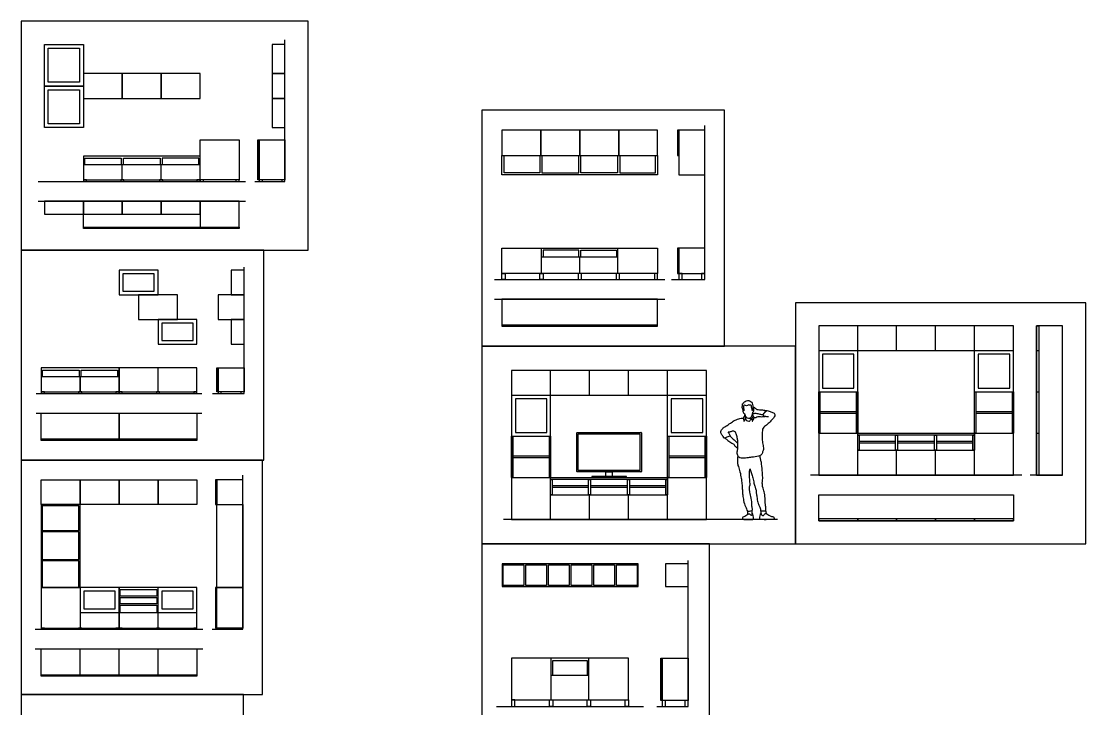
# Model space of a CAD drawing. Header units: millimetres. Extents: x 0 to 24.6, y -0.3 to 17.3.
# Drawn here: x 0.01 to 16.4, y 6.69 to 17.28 of the extents above; entities that cross this region are included whole.
import ezdxf

# ---------------------------------------------------------------- set-up
doc = ezdxf.new("R2010")
doc.units = ezdxf.units.MM
for name, color, linetype, true_color in [('AG-DETAILS', 7, 'Continuous', 0x66ffff), ('AG-DIAGRAM', 7, 'Continuous', 0xfecc66), ('AG-FURNITURE', 7, 'Continuous', 0x66ccff), ('AG-PEOPLE', 7, 'Continuous', 0xfc6666), ('X-VPRT', 6, 'Continuous', 0xff00ff)]:
    doc.layers.add(name, color=color, linetype=linetype, true_color=true_color)

msp = doc.modelspace()

# ---------------------------------------------------------------- linework, layer by layer
at = {"layer": 'AG-DETAILS'}
for points in [[(3.872, 16.923), (3.872, 16.472), (4.072, 16.472), (4.072, 16.923)], [(3.872, 16.091), (3.872, 15.64), (4.072, 15.64), (4.072, 16.091)], [(12.347, 11.628), (12.832, 11.628), (12.832, 12.149), (12.347, 12.149)], [(14.747, 11.628), (15.232, 11.628), (15.232, 12.149), (14.747, 12.149)], [(7.62, 10.942), (8.105, 10.942), (8.105, 11.463), (7.62, 11.463)], [(10.02, 10.942), (10.505, 10.942), (10.505, 11.463), (10.02, 11.463)], [(9.538, 10.359), (8.586, 10.359), (8.586, 10.923), (9.538, 10.923)], [(9.014, 10.268), (9.014, 10.338), (9.111, 10.338), (9.111, 10.268)], [(8.795, 10.25), (9.33, 10.25), (9.33, 10.268), (8.795, 10.268)], [(3.422, 9.833), (3.422, 8.557), (3.021, 8.557), (3.021, 9.833)]]:
    msp.add_lwpolyline(points, close=True, dxfattribs=at)
for centre, start, end in [((8.573, 10.937), 90, 180), ((9.552, 10.937), 0, 90), ((8.573, 10.345), 180, 270), ((9.552, 10.345), 270, 0)]:
    msp.add_arc(centre, 0.00688, start, end, dxfattribs=at)
for points in [[(8.566, 10.345), (8.566, 10.641), (8.566, 10.937)], [(8.573, 10.944), (9.062, 10.944), (9.552, 10.944)], [(9.559, 10.937), (9.559, 10.641), (9.559, 10.345)], [(9.552, 10.338), (9.062, 10.338), (8.573, 10.338)]]:
    msp.add_open_spline(points, degree=2, dxfattribs=at)
at = {"layer": 'AG-DIAGRAM'}
for p, q in [((15.415, 10.287), (12.164, 10.287)), ((16.045, 10.287), (15.544, 10.287)), ((11.653, 9.601), (7.437, 9.601))]:
    msp.add_line(p, q, dxfattribs=at)
for points in [[(3.606, 14.811), (4.072, 14.811), (4.072, 16.992)], [(10.024, 13.303), (10.534, 13.303), (10.534, 15.672)], [(0.269, 14.811), (3.466, 14.811)], [(0.269, 14.506), (3.466, 14.506)], [(2.955, 11.547), (3.441, 11.547), (3.441, 13.49)], [(7.298, 13.303), (9.922, 13.303)], [(7.298, 12.999), (9.922, 12.999)], [(0.239, 11.547), (2.794, 11.547)], [(0.239, 11.243), (2.794, 11.243)], [(2.951, 7.915), (3.422, 7.915), (3.422, 10.284)], [(9.798, 6.725), (10.28, 6.725), (10.28, 8.972)], [(0.227, 7.915), (2.806, 7.915)], [(0.227, 7.61), (2.806, 7.61)], [(7.329, 6.725), (9.593, 6.725)]]:
    msp.add_lwpolyline(points, dxfattribs=at)
at = {"layer": 'AG-FURNITURE'}
for p, q in [((1.567, 14.834), (1.567, 15.065)), ((2.167, 14.834), (2.167, 15.065)), ((12.89, 10.287), (12.89, 12.587)), ((13.49, 12.206), (13.49, 12.587)), ((14.09, 12.206), (14.09, 12.587)), ((14.69, 10.287), (14.69, 12.587)), ((15.645, 12.206), (15.677, 12.206)), ((8.162, 9.601), (8.162, 11.901)), ((8.762, 11.52), (8.762, 11.901)), ((9.362, 11.52), (9.362, 11.901)), ((9.962, 9.601), (9.962, 11.901)), ((15.645, 11.571), (15.677, 11.571)), ((15.645, 10.936), (15.677, 10.936)), ((13.49, 10.287), (13.49, 10.669)), ((14.09, 10.287), (14.09, 10.669)), ((8.762, 9.601), (8.762, 9.983)), ((9.362, 9.601), (9.362, 9.983)), ((2.117, 7.928), (2.117, 8.557)), ((0.916, 8.169), (2.717, 8.169)), ((8.169, 6.826), (8.169, 7.465)), ((8.752, 6.826), (8.752, 7.465)), ((8.169, 7.204), (8.752, 7.204))]:
    msp.add_line(p, q, dxfattribs=at)
for points in [[(0.967, 16.281), (0.367, 16.281), (0.367, 16.923), (0.967, 16.923)], [(0.91, 16.338), (0.424, 16.338), (0.424, 16.866), (0.91, 16.866)], [(0.967, 16.091), (1.567, 16.091), (1.567, 16.472), (0.967, 16.472)], [(1.567, 16.091), (2.167, 16.091), (2.167, 16.472), (1.567, 16.472)], [(2.167, 16.091), (2.767, 16.091), (2.767, 16.472), (2.167, 16.472)], [(3.872, 16.091), (4.072, 16.091), (4.072, 16.472), (3.872, 16.472)], [(0.967, 15.64), (0.367, 15.64), (0.367, 16.281), (0.967, 16.281)], [(0.91, 15.697), (0.424, 15.697), (0.424, 16.224), (0.91, 16.224)], [(7.41, 15.602), (7.41, 15.212), (8.01, 15.212), (8.01, 15.602)], [(8.01, 15.602), (8.01, 15.212), (8.61, 15.212), (8.61, 15.602)], [(8.61, 15.602), (8.61, 15.212), (9.21, 15.212), (9.21, 15.602)], [(9.21, 15.602), (9.21, 15.212), (9.81, 15.212), (9.81, 15.602)], [(10.134, 15.602), (10.115, 15.602), (10.115, 15.212), (10.134, 15.212)], [(10.534, 15.602), (10.134, 15.602), (10.134, 14.913), (10.534, 14.913)], [(2.767, 14.834), (2.767, 15.453), (3.368, 15.453), (3.368, 14.834)], [(3.672, 14.834), (3.653, 14.834), (3.653, 15.453), (3.672, 15.453)], [(3.672, 14.834), (3.672, 15.453), (4.072, 15.453), (4.072, 14.834)], [(2.767, 15.202), (0.967, 15.202), (0.967, 14.834), (2.745, 14.834), (2.767, 14.834)], [(1.018, 14.834), (0.967, 14.834), (0.967, 14.811), (1.018, 14.811)], [(1.593, 14.834), (1.542, 14.834), (1.542, 14.811), (1.593, 14.811)], [(2.193, 14.834), (2.142, 14.834), (2.142, 14.811), (2.193, 14.811)], [(2.767, 14.834), (2.717, 14.834), (2.717, 14.811), (2.767, 14.811)], [(2.818, 14.834), (2.767, 14.834), (2.767, 14.811), (2.818, 14.811)], [(3.368, 14.834), (3.317, 14.834), (3.317, 14.811), (3.368, 14.811)], [(3.723, 14.834), (3.672, 14.834), (3.672, 14.811), (3.723, 14.811)], [(4.072, 14.834), (4.022, 14.834), (4.022, 14.811), (4.072, 14.811)], [(0.367, 14.506), (0.367, 14.306), (0.967, 14.306), (0.967, 14.506)], [(0.967, 14.087), (0.967, 14.506), (2.767, 14.506), (2.767, 14.087)], [(0.967, 14.506), (0.967, 14.306), (1.567, 14.306), (1.567, 14.506)], [(1.567, 14.506), (1.567, 14.306), (2.167, 14.306), (2.167, 14.506)], [(2.167, 14.506), (2.167, 14.306), (2.767, 14.306), (2.767, 14.506)], [(2.767, 14.106), (3.368, 14.106), (3.368, 14.506), (2.767, 14.506)], [(1.567, 14.106), (1.567, 14.087), (0.967, 14.087), (0.967, 14.106)], [(2.167, 14.106), (2.167, 14.087), (1.567, 14.087), (1.567, 14.106)], [(2.767, 14.106), (2.767, 14.087), (2.167, 14.087), (2.167, 14.106)], [(3.368, 14.106), (3.368, 14.087), (2.767, 14.087), (2.767, 14.106)], [(8.61, 13.392), (7.432, 13.392), (7.41, 13.392), (7.41, 13.783), (8.61, 13.783), (9.81, 13.783), (9.81, 13.392), (9.788, 13.392)], [(10.134, 13.783), (10.115, 13.783), (10.115, 13.392), (10.134, 13.392)], [(10.534, 13.783), (10.134, 13.783), (10.134, 13.392), (10.534, 13.392)], [(1.517, 13.065), (2.117, 13.065), (2.117, 13.446), (1.517, 13.446)], [(3.241, 13.065), (3.441, 13.065), (3.441, 13.446), (3.241, 13.446)], [(1.574, 13.122), (2.059, 13.122), (2.059, 13.389), (1.574, 13.389)], [(7.41, 13.392), (7.461, 13.392), (7.461, 13.303), (7.41, 13.303)], [(7.997, 13.392), (8.048, 13.392), (8.048, 13.303), (7.997, 13.303)], [(8.636, 13.392), (8.585, 13.392), (8.585, 13.303), (8.636, 13.303)], [(9.223, 13.392), (9.172, 13.392), (9.172, 13.303), (9.223, 13.303)], [(9.81, 13.392), (9.76, 13.392), (9.76, 13.303), (9.81, 13.303)], [(10.185, 13.392), (10.134, 13.392), (10.134, 13.303), (10.185, 13.303)], [(10.534, 13.392), (10.483, 13.392), (10.483, 13.303), (10.534, 13.303)], [(1.817, 12.684), (2.417, 12.684), (2.417, 13.065), (1.817, 13.065)], [(3.041, 12.684), (3.441, 12.684), (3.441, 13.065), (3.041, 13.065)], [(7.41, 12.999), (7.41, 12.58), (9.81, 12.58), (9.81, 12.999)], [(2.117, 12.303), (2.717, 12.303), (2.717, 12.684), (2.117, 12.684)], [(2.174, 12.36), (2.66, 12.36), (2.66, 12.627), (2.174, 12.627)], [(3.241, 12.303), (3.441, 12.303), (3.441, 12.684), (3.241, 12.684)], [(7.41, 12.599), (7.41, 12.58), (8.01, 12.58), (8.01, 12.599)], [(8.01, 12.599), (8.01, 12.58), (8.61, 12.58), (8.61, 12.599)], [(8.61, 12.599), (8.61, 12.58), (9.21, 12.58), (9.21, 12.599)], [(9.21, 12.599), (9.21, 12.58), (9.81, 12.58), (9.81, 12.599)], [(12.29, 10.287), (15.29, 10.287), (15.29, 12.587), (12.29, 12.587)], [(15.645, 12.587), (15.677, 12.587), (15.677, 10.287), (15.645, 10.287)], [(15.645, 10.287), (16.045, 10.287), (16.045, 12.587), (15.645, 12.587)], [(1.517, 11.938), (0.316, 11.938), (0.316, 11.57), (1.517, 11.57)], [(0.316, 11.57), (0.916, 11.57), (0.916, 11.801), (0.316, 11.801)], [(0.916, 11.57), (1.517, 11.57), (1.517, 11.801), (0.916, 11.801)], [(2.694, 11.938), (1.517, 11.938), (1.517, 11.906), (1.517, 11.601), (1.517, 11.57), (2.694, 11.57), (2.717, 11.57), (2.717, 11.938)], [(3.041, 11.57), (3.021, 11.57), (3.021, 11.938), (3.041, 11.938)], [(3.041, 11.57), (3.041, 11.938), (3.441, 11.938), (3.441, 11.57)], [(7.562, 9.601), (10.562, 9.601), (10.562, 11.901), (7.562, 11.901)], [(0.367, 11.57), (0.316, 11.57), (0.316, 11.547), (0.367, 11.547)], [(0.942, 11.57), (0.891, 11.57), (0.891, 11.547), (0.942, 11.547)], [(1.517, 11.57), (1.466, 11.57), (1.466, 11.547), (1.517, 11.547)], [(1.567, 11.57), (1.517, 11.57), (1.517, 11.547), (1.567, 11.547)], [(2.142, 11.57), (2.091, 11.57), (2.091, 11.547), (2.142, 11.547)], [(2.717, 11.57), (2.666, 11.57), (2.666, 11.547), (2.717, 11.547)], [(3.091, 11.57), (3.041, 11.57), (3.041, 11.547), (3.091, 11.547)], [(3.441, 11.57), (3.39, 11.57), (3.39, 11.547), (3.441, 11.547)], [(12.29, 11.571), (12.309, 11.571), (12.309, 10.936), (12.29, 10.936)], [(12.871, 11.571), (12.89, 11.571), (12.89, 10.936), (12.871, 10.936)], [(14.69, 11.571), (14.709, 11.571), (14.709, 10.936), (14.69, 10.936)], [(15.271, 11.571), (15.29, 11.571), (15.29, 10.936), (15.271, 10.936)], [(0.316, 10.843), (0.316, 11.243), (1.517, 11.243), (1.517, 10.843)], [(1.517, 10.843), (1.517, 11.243), (2.717, 11.243), (2.717, 10.843)], [(12.871, 11.244), (12.871, 11.263), (12.309, 11.263), (12.309, 11.244)], [(15.271, 11.244), (15.271, 11.263), (14.709, 11.263), (14.709, 11.244)], [(0.916, 10.843), (0.916, 10.823), (0.316, 10.823), (0.316, 10.843)], [(1.517, 10.843), (1.517, 10.823), (0.916, 10.823), (0.916, 10.843)], [(2.117, 10.843), (2.117, 10.823), (1.517, 10.823), (1.517, 10.843)], [(2.717, 10.843), (2.717, 10.823), (2.117, 10.823), (2.117, 10.843)], [(7.562, 10.885), (7.581, 10.885), (7.581, 10.25), (7.562, 10.25)], [(8.143, 10.885), (8.162, 10.885), (8.162, 10.25), (8.143, 10.25)], [(9.962, 10.885), (9.981, 10.885), (9.981, 10.25), (9.962, 10.25)], [(10.543, 10.885), (10.562, 10.885), (10.562, 10.25), (10.543, 10.25)], [(12.89, 10.936), (14.69, 10.936), (14.69, 10.904), (12.89, 10.904)], [(12.89, 10.904), (12.915, 10.904), (12.915, 10.669), (12.89, 10.669)], [(13.505, 10.904), (13.505, 10.669), (13.474, 10.669), (13.474, 10.904)], [(14.105, 10.904), (14.105, 10.669), (14.074, 10.669), (14.074, 10.904)], [(14.664, 10.904), (14.69, 10.904), (14.69, 10.669), (14.664, 10.669)], [(13.474, 10.787), (13.474, 10.806), (12.915, 10.806), (12.915, 10.787)], [(14.074, 10.787), (14.074, 10.806), (13.505, 10.806), (13.505, 10.787)], [(14.664, 10.787), (14.664, 10.806), (14.105, 10.806), (14.105, 10.787)], [(8.143, 10.558), (8.143, 10.577), (7.581, 10.577), (7.581, 10.558)], [(10.543, 10.558), (10.543, 10.577), (9.981, 10.577), (9.981, 10.558)], [(0.316, 10.214), (0.916, 10.214), (0.916, 9.833), (0.316, 9.833)], [(0.916, 10.214), (1.517, 10.214), (1.517, 9.833), (0.916, 9.833)], [(1.517, 10.214), (2.117, 10.214), (2.117, 9.833), (1.517, 9.833)], [(2.117, 10.214), (2.717, 10.214), (2.717, 9.833), (2.117, 9.833)], [(3.021, 10.214), (3.002, 10.214), (3.002, 9.833), (3.021, 9.833)], [(3.021, 10.214), (3.021, 9.833), (3.422, 9.833), (3.422, 10.214)], [(8.162, 10.25), (9.962, 10.25), (9.962, 10.218), (8.162, 10.218)], [(8.162, 10.218), (8.188, 10.218), (8.188, 9.983), (8.162, 9.983)], [(8.778, 10.218), (8.778, 9.983), (8.747, 9.983), (8.747, 10.218)], [(9.378, 10.218), (9.378, 9.983), (9.347, 9.983), (9.347, 10.218)], [(9.937, 10.218), (9.962, 10.218), (9.962, 9.983), (9.937, 9.983)], [(8.747, 10.101), (8.747, 10.12), (8.188, 10.12), (8.188, 10.101)], [(9.347, 10.101), (9.347, 10.12), (8.778, 10.12), (8.778, 10.101)], [(9.937, 10.101), (9.937, 10.12), (9.378, 10.12), (9.378, 10.101)], [(12.29, 9.982), (15.29, 9.982), (15.29, 9.582), (12.29, 9.582)], [(0.316, 8.557), (0.916, 8.557), (0.916, 9.833), (0.316, 9.833)], [(0.335, 9.433), (0.897, 9.433), (0.897, 9.814), (0.335, 9.814)], [(12.29, 9.582), (12.89, 9.582), (12.89, 9.614), (12.29, 9.614)], [(12.89, 9.582), (13.49, 9.582), (13.49, 9.614), (12.89, 9.614)], [(13.49, 9.582), (14.09, 9.582), (14.09, 9.614), (13.49, 9.614)], [(14.09, 9.582), (14.69, 9.582), (14.69, 9.614), (14.09, 9.614)], [(14.69, 9.582), (15.29, 9.582), (15.29, 9.614), (14.69, 9.614)], [(0.335, 9.414), (0.335, 8.985), (0.897, 8.985), (0.897, 9.414)], [(9.163, 8.573), (9.512, 8.573), (9.512, 8.922), (9.163, 8.922), (8.813, 8.922), (8.464, 8.922), (8.115, 8.922), (7.766, 8.922), (7.416, 8.922), (7.416, 8.573), (7.766, 8.573), (8.115, 8.573), (8.464, 8.573), (8.813, 8.573)], [(7.75, 8.906), (7.75, 8.589), (7.432, 8.589), (7.432, 8.906)], [(8.099, 8.906), (8.099, 8.589), (7.781, 8.589), (7.781, 8.906)], [(8.448, 8.906), (8.448, 8.589), (8.131, 8.589), (8.131, 8.906)], [(8.797, 8.906), (8.797, 8.589), (8.48, 8.589), (8.48, 8.906)], [(9.147, 8.906), (9.147, 8.589), (8.829, 8.589), (8.829, 8.906)], [(9.496, 8.906), (9.496, 8.589), (9.178, 8.589), (9.178, 8.906)], [(10.28, 8.922), (9.931, 8.922), (9.931, 8.573), (10.28, 8.573)], [(1.517, 8.557), (0.316, 8.557), (0.316, 7.928), (1.494, 7.928), (1.517, 7.928)], [(2.717, 8.557), (1.517, 8.557), (1.517, 7.928), (2.694, 7.928), (2.717, 7.928)], [(1.536, 8.423), (1.536, 8.525), (2.098, 8.525), (2.098, 8.423)], [(3.021, 8.557), (3.002, 8.557), (3.002, 8.169), (3.021, 8.169)], [(3.021, 7.928), (3.021, 8.557), (3.422, 8.557), (3.422, 7.928)], [(0.974, 8.226), (1.459, 8.226), (1.459, 8.499), (0.974, 8.499)], [(2.098, 8.404), (2.098, 8.303), (1.536, 8.303), (1.536, 8.404)], [(2.174, 8.226), (2.66, 8.226), (2.66, 8.499), (2.174, 8.499)], [(3.021, 8.169), (3.002, 8.169), (3.002, 7.928), (3.021, 7.928)], [(0.367, 7.928), (0.316, 7.928), (0.316, 7.915), (0.367, 7.915)], [(0.942, 7.928), (0.891, 7.928), (0.891, 7.915), (0.942, 7.915)], [(1.517, 7.928), (1.466, 7.928), (1.466, 7.915), (1.517, 7.915)], [(1.567, 7.928), (1.517, 7.928), (1.517, 7.915), (1.567, 7.915)], [(2.142, 7.928), (2.091, 7.928), (2.091, 7.915), (2.142, 7.915)], [(2.717, 7.928), (2.666, 7.928), (2.666, 7.915), (2.717, 7.915)], [(3.072, 7.928), (3.021, 7.928), (3.021, 7.915), (3.072, 7.915)], [(3.422, 7.928), (3.371, 7.928), (3.371, 7.915), (3.422, 7.915)], [(0.316, 7.191), (0.316, 7.21), (0.316, 7.61), (2.717, 7.61), (2.717, 7.191)], [(9.361, 7.465), (7.561, 7.465), (7.561, 6.826), (9.361, 6.826)], [(9.88, 6.814), (9.861, 6.814), (9.861, 7.465), (9.88, 7.465)], [(9.88, 6.814), (9.88, 7.465), (10.28, 7.465), (10.28, 6.814)], [(0.916, 7.21), (0.916, 7.191), (0.316, 7.191), (0.316, 7.21)], [(1.517, 7.21), (1.517, 7.191), (0.916, 7.191), (0.916, 7.21)], [(2.117, 7.21), (2.117, 7.191), (1.517, 7.191), (1.517, 7.21)], [(2.717, 7.21), (2.717, 7.191), (2.117, 7.191), (2.117, 7.21)], [(7.612, 6.826), (7.561, 6.826), (7.561, 6.725), (7.612, 6.725)], [(8.144, 6.826), (8.195, 6.826), (8.195, 6.725), (8.144, 6.725)], [(8.727, 6.826), (8.778, 6.826), (8.778, 6.725), (8.727, 6.725)], [(9.31, 6.826), (9.361, 6.826), (9.361, 6.725), (9.31, 6.725)], [(9.931, 6.814), (9.88, 6.814), (9.88, 6.725), (9.931, 6.725)], [(10.28, 6.814), (10.229, 6.814), (10.229, 6.725), (10.28, 6.725)]]:
    msp.add_lwpolyline(points, close=True, dxfattribs=at)
for points in [[(0.989, 15.065), (0.989, 15.17), (1.551, 15.17), (1.551, 15.065)], [(1.583, 15.065), (1.583, 15.17), (2.152, 15.17), (2.152, 15.065)], [(2.745, 15.065), (2.745, 15.17), (2.183, 15.17), (2.183, 15.065)], [(9.81, 15.212), (9.81, 14.913), (7.41, 14.913), (7.41, 15.212)], [(7.994, 15.212), (7.994, 14.945), (7.445, 14.945), (7.445, 15.212)], [(8.026, 15.212), (8.026, 14.945), (8.594, 14.945), (8.594, 15.212)], [(9.194, 15.212), (9.194, 14.945), (8.626, 14.945), (8.626, 15.212)], [(9.226, 15.212), (9.226, 14.945), (9.775, 14.945), (9.775, 15.212)], [(1.567, 15.065), (0.967, 15.065)], [(2.167, 15.065), (1.567, 15.065)], [(2.767, 15.065), (2.167, 15.065)], [(8.023, 13.392), (8.023, 13.783)], [(9.198, 13.392), (9.198, 13.783)], [(9.198, 13.646), (8.023, 13.646)], [(8.594, 13.646), (8.594, 13.751), (8.045, 13.751), (8.045, 13.646)], [(8.61, 13.392), (8.61, 13.646)], [(8.626, 13.646), (8.626, 13.751), (9.175, 13.751), (9.175, 13.646)], [(9.198, 13.646), (8.824, 13.646)], [(12.29, 12.206), (15.29, 12.206)], [(0.339, 11.801), (0.339, 11.906), (0.901, 11.906), (0.901, 11.801)], [(0.932, 11.801), (0.932, 11.906), (1.494, 11.906), (1.494, 11.801)], [(2.117, 11.57), (2.117, 11.938)], [(7.562, 11.52), (10.562, 11.52)], [(12.29, 11.571), (12.89, 11.571)], [(14.69, 11.571), (15.29, 11.571)], [(7.562, 10.885), (8.162, 10.885)], [(9.962, 10.885), (10.562, 10.885)], [(12.29, 10.936), (15.29, 10.936)], [(12.89, 10.669), (14.69, 10.669)], [(7.562, 10.25), (10.562, 10.25)], [(8.162, 9.983), (9.962, 9.983)], [(0.897, 8.557), (0.897, 8.966), (0.335, 8.966), (0.335, 8.557)], [(0.916, 8.557), (0.916, 7.928)], [(1.536, 8.169), (1.536, 8.283), (2.098, 8.283), (2.098, 8.169)], [(0.916, 7.21), (0.916, 7.61)], [(1.517, 7.21), (1.517, 7.61)], [(2.117, 7.21), (2.117, 7.61)], [(8.195, 7.204), (8.195, 7.433), (8.727, 7.433), (8.727, 7.204)]]:
    msp.add_lwpolyline(points, dxfattribs=at)
at = {"layer": 'AG-PEOPLE'}
for points, knots in [([(11.125, 11.293), (11.124, 11.297), (11.122, 11.306), (11.109, 11.327), (11.117, 11.354), (11.111, 11.377), (11.124, 11.394), (11.141, 11.402), (11.146, 11.418), (11.172, 11.431), (11.215, 11.44), (11.252, 11.418), (11.27, 11.4), (11.276, 11.351), (11.278, 11.331), (11.279, 11.321)], [0, 0, 0, 0, 0.205699, 0.483343, 0.781052, 1.051824, 1.305191, 1.547629, 1.764935, 2.067362, 2.446038, 2.807085, 3.092221, 3.486917, 3.808133, 3.808133, 3.808133, 3.808133]), ([(11.145, 11.237), (11.134, 11.24), (11.126, 11.257), (11.121, 11.283), (11.123, 11.293), (11.131, 11.293), (11.133, 11.278), (11.142, 11.281), (11.132, 11.305), (11.132, 11.336), (11.135, 11.358), (11.145, 11.373), (11.161, 11.351), (11.195, 11.359), (11.211, 11.371), (11.232, 11.362), (11.253, 11.371), (11.252, 11.351), (11.254, 11.328), (11.264, 11.314), (11.266, 11.291), (11.267, 11.281), (11.273, 11.287), (11.27, 11.308), (11.278, 11.321), (11.287, 11.324), (11.294, 11.305), (11.292, 11.277), (11.286, 11.262), (11.272, 11.261), (11.274, 11.245), (11.271, 11.224), (11.254, 11.171), (11.208, 11.16), (11.169, 11.173), (11.155, 11.201), (11.149, 11.228), (11.145, 11.237)], [0, 0, 0, 0, 0.274544, 0.58995, 0.754858, 0.89024, 1.101589, 1.2149, 1.494888, 1.834835, 2.118796, 2.316859, 2.577985, 2.916578, 3.17244, 3.446572, 3.691827, 3.917804, 4.206117, 4.447043, 4.738345, 4.890947, 5.013824, 5.285281, 5.516808, 5.665965, 5.906378, 6.230546, 6.457684, 6.646732, 6.855081, 7.136664, 7.560761, 7.946715, 8.309842, 8.638777, 8.971944, 8.971944, 8.971944, 8.971944]), ([(11.278, 11.334), (11.285, 11.333), (11.3, 11.33), (11.318, 11.314), (11.337, 11.296), (11.382, 11.296), (11.44, 11.289), (11.474, 11.283), (11.491, 11.279)], [0, 0, 0, 0, 0.267011, 0.545746, 0.829494, 1.205594, 1.648672, 2.060959, 2.060959, 2.060959, 2.060959]), ([(11.517, 11.183), (11.512, 11.183), (11.502, 11.182), (11.473, 11.189), (11.449, 11.194), (11.433, 11.213), (11.433, 11.22), (11.473, 11.267), (11.495, 11.285), (11.53, 11.273), (11.576, 11.252), (11.609, 11.245), (11.617, 11.198), (11.593, 11.165), (11.541, 11.103), (11.486, 11.059), (11.423, 11.017), (11.418, 10.926), (11.416, 10.849), (11.428, 10.763), (11.444, 10.694), (11.427, 10.645), (11.409, 10.597), (11.364, 10.575), (11.253, 10.562), (11.189, 10.552), (11.096, 10.542), (11.072, 10.558), (11.055, 10.569), (11.045, 10.578), (11.029, 10.636), (11.045, 10.686), (11.042, 10.735), (11.044, 10.772), (11.045, 10.821), (11.036, 10.845), (11.035, 10.877), (11.014, 10.935), (11.005, 10.957), (10.982, 10.967), (10.958, 10.962), (10.935, 10.958), (10.92, 10.946), (10.894, 10.95), (10.899, 10.939), (10.91, 10.921), (10.919, 10.905), (10.933, 10.887), (10.923, 10.887), (10.876, 10.875), (10.843, 10.856), (10.829, 10.858), (10.823, 10.883), (10.792, 10.916), (10.779, 10.937), (10.781, 10.98), (10.806, 10.992), (10.812, 11.011), (10.824, 11.017), (10.83, 11.029), (10.899, 11.057), (10.91, 11.079), (10.934, 11.086), (10.959, 11.111), (11.022, 11.143), (11.06, 11.156), (11.107, 11.165), (11.131, 11.166)], [-10.464665, -10.464665, -10.464665, -10.464665, -10.243349, -9.934992, -9.641972, -9.373936, -9.237946, -8.794375, -8.487335, -8.159778, -7.74463, -7.429135, -7.073577, -6.708232, -6.197288, -5.708083, -5.231314, -4.704182, -4.192951, -3.659102, -3.18238, -2.772241, -2.380797, -1.987661, -1.389712, -0.898428, -0.364898, 0, 0, 0.249234, 0.677155, 1.100449, 1.495085, 1.851043, 2.246475, 2.527917, 2.852713, 3.302544, 3.580098, 3.844584, 4.13115, 4.404914, 4.663278, 4.919633, 5.064661, 5.329503, 5.599023, 5.838522, 5.963144, 6.366835, 6.727959, 6.912645, 7.189076, 7.572332, 7.863561, 8.215596, 8.504657, 8.748929, 8.941528, 9.145393, 9.630524, 9.914405, 10.179385, 10.52259, 10.997502, 11.372779, 11.851749, 11.851749, 11.851749, 11.851749]), ([(11.169, 11.139), (11.166, 11.156), (11.164, 11.166), (11.162, 11.176), (11.152, 11.189), (11.153, 11.205), (11.135, 11.185), (11.128, 11.167), (11.137, 11.135), (11.136, 11.117), (11.14, 11.117), (11.145, 11.125), (11.152, 11.138), (11.161, 11.161), (11.169, 11.139), (11.177, 11.126), (11.213, 11.119), (11.231, 11.12), (11.24, 11.143), (11.252, 11.149), (11.269, 11.158), (11.266, 11.131), (11.264, 11.109), (11.278, 11.133), (11.3, 11.172), (11.288, 11.187), (11.28, 11.201), (11.275, 11.207)], [-1.986482, -1.986482, -1.986482, -1.986482, -1.765424, -1.584068, -1.347989, -1.173419, -0.92964, -0.662101, -0.332606, -0.108103, 0, 0, 0.296505, 0.553647, 0.8072, 1.038897, 1.377678, 1.611752, 1.876153, 2.094119, 2.292573, 2.563506, 2.780911, 3.025885, 3.410317, 3.641238, 3.922614, 3.922614, 3.922614, 3.922614]), ([(11.152, 11.198), (11.152, 11.2), (11.153, 11.205), (11.153, 11.211), (11.153, 11.214)], [0, 0, 0, 0, 0.1541386, 0.3250522, 0.3250522, 0.3250522, 0.3250522]), ([(11.272, 11.231), (11.272, 11.225), (11.273, 11.211), (11.275, 11.207), (11.278, 11.181), (11.265, 11.165), (11.252, 11.159), (11.245, 11.148), (11.243, 11.142)], [0, 0, 0, 0, 0.256507, 0.382733, 0.663783, 0.921899, 1.135435, 1.379615, 1.379615, 1.379615, 1.379615]), ([(11.272, 11.231), (11.279, 11.235), (11.294, 11.24), (11.325, 11.241), (11.383, 11.228), (11.416, 11.221), (11.433, 11.216)], [0, 0, 0, 0, 0.27372, 0.588996, 1.025201, 1.444004, 1.444004, 1.444004, 1.444004]), ([(11.471, 11.189), (11.464, 11.187), (11.449, 11.183), (11.393, 11.181), (11.352, 11.19), (11.323, 11.167), (11.304, 11.17), (11.295, 11.172)], [0, 0, 0, 0, 0.276237, 0.700642, 1.072869, 1.399536, 1.695807, 1.695807, 1.695807, 1.695807]), ([(10.845, 10.859), (10.856, 10.85), (10.878, 10.833), (10.934, 10.786), (10.985, 10.768), (10.989, 10.743), (11.017, 10.723), (11.031, 10.703), (11.04, 10.704), (11.043, 10.705)], [0, 0, 0, 0, 0.366883, 0.862535, 1.268925, 1.53604, 1.870906, 2.143044, 2.329822, 2.329822, 2.329822, 2.329822]), ([(10.927, 10.887), (10.934, 10.878), (10.948, 10.861), (11.002, 10.819), (11.024, 10.792), (11.038, 10.785), (11.044, 10.782)], [0, 0, 0, 0, 0.334196, 0.804409, 1.143988, 1.409968, 1.409968, 1.409968, 1.409968]), ([(11.045, 10.584), (11.039, 10.556), (11.035, 10.498), (11.044, 10.434), (11.075, 10.361), (11.091, 10.265), (11.105, 10.196), (11.103, 10.152), (11.115, 10.112), (11.107, 10.09), (11.118, 10.062), (11.113, 10.032), (11.118, 9.995), (11.126, 9.938), (11.141, 9.845), (11.18, 9.771), (11.186, 9.727), (11.223, 9.731), (11.262, 9.739), (11.275, 9.753), (11.266, 9.78), (11.262, 9.795), (11.263, 9.83), (11.26, 9.906), (11.23, 9.999), (11.228, 10.041), (11.223, 10.059), (11.223, 10.079), (11.223, 10.098), (11.225, 10.112), (11.237, 10.142), (11.226, 10.221), (11.221, 10.303), (11.226, 10.343), (11.231, 10.396), (11.24, 10.351), (11.262, 10.297), (11.281, 10.224), (11.295, 10.149), (11.315, 10.096), (11.314, 10.079), (11.326, 10.054), (11.327, 10.034), (11.327, 10.007), (11.34, 9.954), (11.347, 9.867), (11.364, 9.84), (11.379, 9.79), (11.395, 9.765), (11.389, 9.735), (11.419, 9.735), (11.469, 9.737), (11.48, 9.745), (11.474, 9.771), (11.48, 9.785), (11.468, 9.818), (11.468, 9.864), (11.464, 9.96), (11.447, 10.045), (11.434, 10.086), (11.42, 10.131), (11.425, 10.151), (11.417, 10.168), (11.426, 10.186), (11.428, 10.26), (11.423, 10.355), (11.409, 10.481), (11.395, 10.53), (11.389, 10.569), (11.386, 10.587)], [0, 0, 0, 0, 0.530702, 0.988713, 1.497859, 2.064783, 2.485168, 2.858629, 3.216688, 3.481043, 3.778614, 4.086279, 4.424475, 4.852455, 5.399281, 5.922491, 6.257154, 6.568555, 6.936418, 7.162697, 7.449134, 7.673626, 7.969831, 8.457978, 9.025322, 9.382543, 9.618344, 9.867145, 10.114085, 10.316594, 10.625886, 11.133104, 11.597335, 11.985933, 12.316788, 12.60224, 13.062383, 13.559008, 14.072281, 14.490252, 14.722782, 15.012807, 15.270131, 15.560244, 15.99203, 16.521586, 16.851061, 17.255591, 17.576376, 17.845304, 18.127928, 18.53869, 18.723235, 19.000344, 19.224344, 19.542262, 19.936571, 20.504092, 21.038383, 21.419497, 21.802231, 22.056497, 22.28409, 22.524087, 23.001972, 23.586115, 24.224257, 24.640178, 25.066391, 25.066391, 25.066391, 25.066391]), ([(11.258, 9.74), (11.26, 9.728), (11.261, 9.705), (11.264, 9.683), (11.257, 9.656), (11.236, 9.685), (11.224, 9.685), (11.195, 9.684), (11.182, 9.668), (11.153, 9.65), (11.119, 9.643), (11.115, 9.616), (11.123, 9.603), (11.165, 9.601), (11.265, 9.601), (11.285, 9.606), (11.286, 9.643), (11.278, 9.676), (11.272, 9.694), (11.265, 9.702), (11.261, 9.705)], [0, 0, 0, 0, 0.333636, 0.613278, 0.847929, 1.117091, 1.324255, 1.611521, 1.866381, 2.194488, 2.517934, 2.787659, 2.998061, 3.360019, 3.931832, 4.15943, 4.479975, 4.822277, 5.063717, 5.276053, 5.276053, 5.276053, 5.276053]), ([(11.2, 9.682), (11.2, 9.69), (11.2, 9.706), (11.197, 9.723), (11.196, 9.731)], [0, 0, 0, 0, 0.2767569, 0.5570496, 0.5570496, 0.5570496, 0.5570496]), ([(11.403, 9.695), (11.396, 9.692), (11.392, 9.681), (11.385, 9.638), (11.382, 9.611), (11.396, 9.602), (11.451, 9.6), (11.576, 9.602), (11.604, 9.606), (11.603, 9.636), (11.593, 9.648), (11.563, 9.65), (11.523, 9.667), (11.494, 9.695), (11.472, 9.696), (11.451, 9.682), (11.44, 9.663), (11.424, 9.661), (11.406, 9.679), (11.405, 9.693), (11.403, 9.695)], [0, 0, 0, 0, 0.212723, 0.606296, 0.901171, 1.101815, 1.538567, 2.205104, 2.48398, 2.763904, 2.980078, 3.291688, 3.683151, 4.051103, 4.312355, 4.597771, 4.868289, 5.079985, 5.369196, 5.592921, 5.592921, 5.592921, 5.592921]), ([(11.403, 9.695), (11.403, 9.699), (11.403, 9.707), (11.401, 9.727), (11.399, 9.736)], [0, 0, 0, 0, 0.1981069, 0.5102814, 0.5102814, 0.5102814, 0.5102814]), ([(11.472, 9.741), (11.473, 9.732), (11.477, 9.714), (11.481, 9.701), (11.484, 9.695)], [0, 0, 0, 0, 0.2977318, 0.5582229, 0.5582229, 0.5582229, 0.5582229])]:
    msp.add_open_spline(points, degree=3, knots=knots, dxfattribs=at)
at = {"layer": 'X-VPRT'}
for points in [[(0.012, 13.751), (4.428, 13.751), (4.428, 17.278), (0.012, 17.278)], [(7.105, 12.275), (10.839, 12.275), (10.839, 15.907), (7.105, 15.907)], [(0.012, 10.519), (3.745, 10.519), (3.745, 13.751), (0.012, 13.751)], [(11.934, 9.227), (16.401, 9.227), (16.401, 12.943), (11.934, 12.943)], [(7.105, 9.227), (11.934, 9.227), (11.934, 12.275), (7.105, 12.275)], [(0.012, 6.906), (3.726, 6.906), (3.726, 10.519), (0.012, 10.519)], [(7.105, 5.817), (10.606, 5.817), (10.606, 9.227), (7.105, 9.227)], [(0.012, 3.67), (3.431, 3.67), (3.431, 6.906), (0.012, 6.906)]]:
    msp.add_lwpolyline(points, close=True, dxfattribs=at)

doc.saveas('drawing.dxf')
